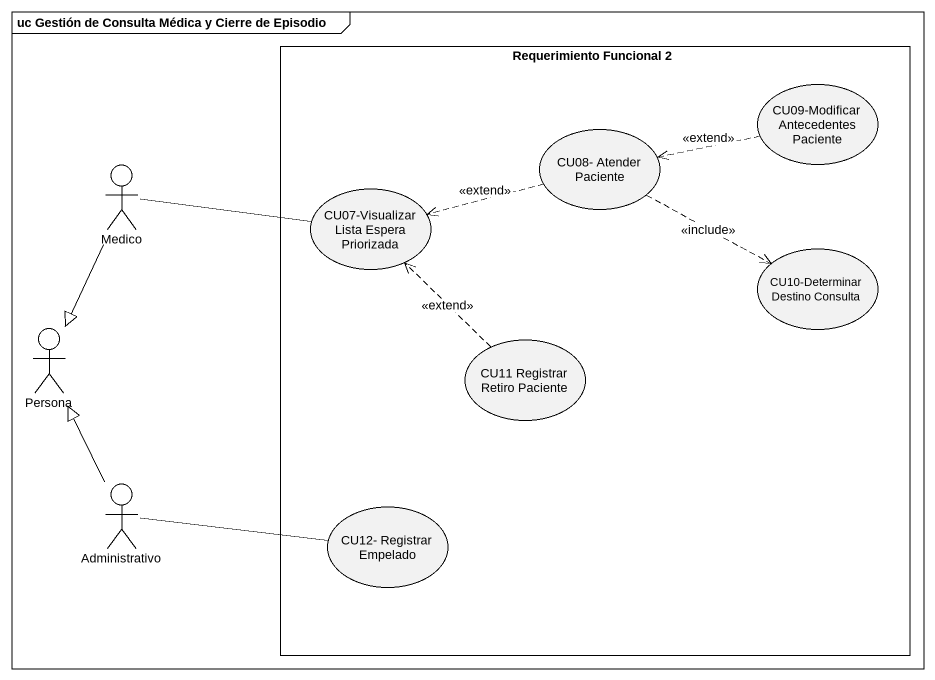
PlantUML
@startuml
mainframe uc Gestión de Consulta Médica y Cierre de Episodio
rectangle "Requerimiento Funcional 2" as Requerimiento_Funcional_2 {
  usecase "CU09-Modificar Antecedentes Paciente" as CU09_Modificar_Antecedentes
  usecase "CU08- Atender Paciente" as CU08_Atender_Paciente
  usecase "CU07-Visualizar Lista Espera Priorizada" as CU07_Visualizar_Lista
  usecase "CU10-Determinar Destino Consulta" as CU10_Determinar_Destino
  usecase "CU11 Registrar Retiro Paciente" as CU11_Registrar_Retiro
  usecase "CU12- Registrar Empelado" as CU12_Registrar_Empelado
}
actor Medico
actor Persona
actor Administrativo
CU09_Modificar_Antecedentes .left.> CU08_Atender_Paciente : <<extend>>
Medico -right- CU07_Visualizar_Lista
Medico --|> Persona
CU08_Atender_Paciente .left.> CU07_Visualizar_Lista : <<extend>>
CU08_Atender_Paciente .right.> CU10_Determinar_Destino : <<include>>
CU11_Registrar_Retiro .up.> CU07_Visualizar_Lista : <<extend>>
Administrativo -up-|> Persona
Administrativo -right- CU12_Registrar_Empelado
@enduml
